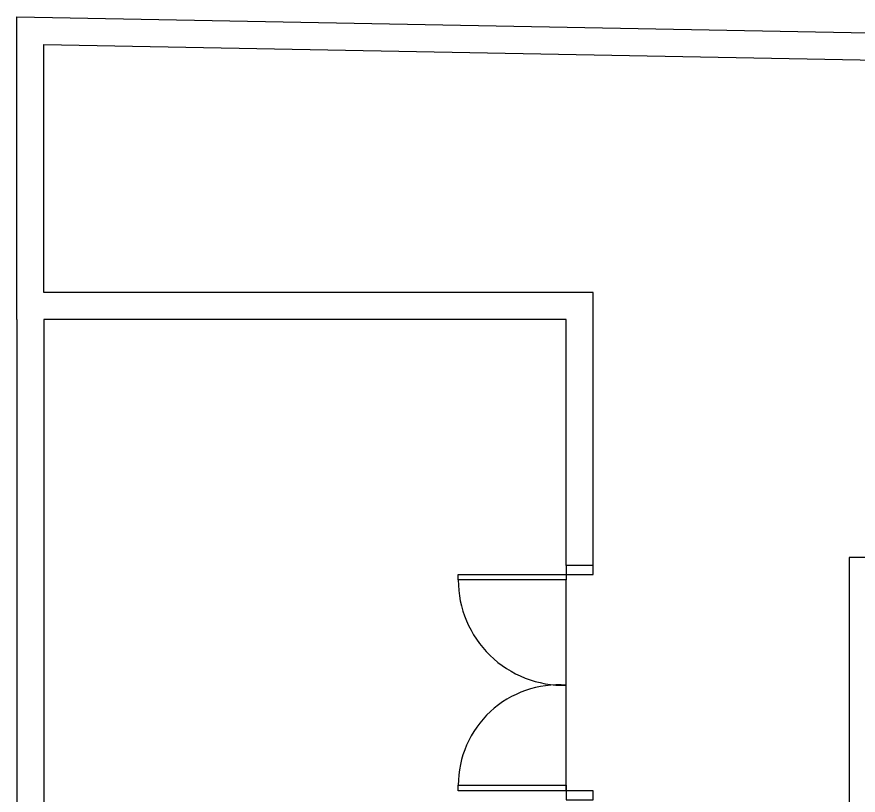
# Model space of a CAD drawing. Extents: x 100 to 738, y -85 to 470.
# Drawn here: x 612.378 to 617.048, y 465.367 to 469.687 of the extents above; entities that cross this region are included whole.
import ezdxf

# ---------------------------------------------------------------- set-up
doc = ezdxf.new("R2010")
doc.units = 0
doc.layers.get('0').update_dxf_attribs({"linetype": 'CONTINUOUS'})
doc.layers.add('ARQ-ALV', color=6, linetype='CONTINUOUS')
doc.layers.add('ARQ-ESQ', color=2, linetype='CONTINUOUS')

# ---------------------------------------------------------------- blocks, each defined once
blk = doc.blocks.new('BASE ARQ')
at = {"layer": 'ARQ-ALV'}
for p, q in [((722.1098, 489.921), (722.1098, 486.221)), ((722.2598, 489.921), (722.2598, 486.221)), ((726.7298, 488.601), (726.7298, 483.726)), ((727.9299, 488.601), (726.7298, 488.601))]:
    blk.add_line(p, q, dxfattribs=at)
for points in [[(722.1098, 489.921), (722.1098, 491.601), (755.6098, 490.971), (755.6098, 487.881)], [(725.3098, 488.5561), (725.3098, 489.921), (725.3098, 490.071), (722.2598, 490.071), (722.2598, 491.4481), (755.4598, 490.8238), (755.4598, 487.881)], [(725.1598, 488.5561), (725.1598, 489.921), (722.2598, 489.921)]]:
    blk.add_lwpolyline(points, dxfattribs=at)
at = {"layer": 'ARQ-ESQ'}
blk.add_line((725.1598, 487.3061), (725.1598, 488.4761), dxfattribs=at)
for points in [[(725.1598, 488.5061), (725.3098, 488.5061), (725.3098, 488.5561), (725.1598, 488.5561), (725.1598, 488.5061)], [(725.1598, 488.5061), (725.1598, 488.4761), (724.5598, 488.4761), (724.5598, 488.5061), (725.1598, 488.5061)], [(725.1598, 487.3361), (725.1598, 487.3061), (724.5598, 487.3061), (724.5598, 487.3361), (725.1598, 487.3361)], [(725.1598, 487.2561), (725.3098, 487.2561), (725.3098, 487.3061), (725.1598, 487.3061), (725.1598, 487.2561)]]:
    blk.add_lwpolyline(points, dxfattribs=at)
for centre, radius, start, end in [((725.145, 488.4761), 0.5852, 180, 271.4504), ((725.1165, 487.3361), 0.5567, 85.5377, 180)]:
    blk.add_arc(centre, radius, start, end, dxfattribs=at)

msp = doc.modelspace()

# ---------------------------------------------------------------- block references
msp.add_blockref('BASE ARQ', (-109.7317, -21.9142))

doc.saveas('drawing.dxf')
